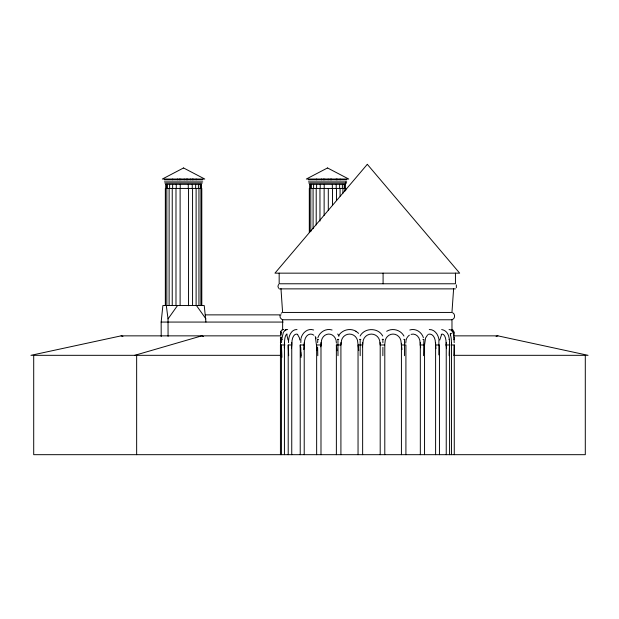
<?xml version="1.0" encoding="UTF-8"?>
<svg xmlns="http://www.w3.org/2000/svg" width="619" height="619" viewBox="0 0 619 619"><rect width="100%" height="100%" fill="white"/><g stroke="black" fill="none" stroke-linecap="round" stroke-linejoin="round"><path stroke-width="0.93" d="M359.546 339.328L360.173 339.491L360.181 355.701M382.913 347.282L382.852 355.701M337.463 339.328L337.966 339.491L337.989 355.701M280.43 337.154L280.639 355.701M404.47 355.701L404.493 339.491L404.95 339.328M317.671 342.678L317.764 339.491L317.323 339.235M423.551 355.701L423.876 339.328M284.314 347.739L284.616 340.349A8.465 2.592 -90 0 1 287.115 334.067M300.811 342.678L300.935 339.491A2.298 0.402 11.2 0 1 300.772 339.328M288.477 342.678L288.632 339.491A2.298 0.503 8.3 0 1 288.655 339.328M438.84 354.904L438.91 339.452A2.298 0.441 -10.2 0 0 438.948 339.328M281.521 342.678L281.699 339.452A2.298 0.565 4.7 0 1 281.908 339.328M280.407 342.678L280.631 339.452M449.177 355.701C448.767 347.716 452.744 331.652 441.687 329.548M454.021 354.904L454.269 344.976L450.926 344.976M280.515 334.925C280.392 332.852 280.763 328.929 283.781 329.548M291.487 348.659L292.075 340.349A8.465 4.588 -90 0 1 297.7 334.361M453.619 288.686L451.955 312.44L282.597 312.44L280.98 288.686M424.549 454.679L424.549 344.976L425.586 337.966L427.605 334.941M303.774 349.573L304.672 340.349A8.465 6.275 -90 0 1 313.864 335.204M279.966 315.288L280.221 317.686L281.846 319.45M405.747 343.127L406.056 340.349M320.774 346.818L321.532 340.349A8.465 7.529 -90 0 1 328.48 334.074A8.465 7.529 -90 0 1 335.885 339.645M280.624 333.215L280.686 332.697M280.747 332.14L280.825 331.56M453.472 333.215L453.402 333.726L453.595 332.14L453.425 332.921M384.685 344.976L385.266 340.349A8.465 8.062 90 0 1 393.05 334.067A8.465 8.062 90 0 1 400.841 340.349L402.002 349.573M281.645 339.599L283.394 332.217L285.521 329.989M362.401 346.818L363.252 340.349A8.465 8.457 90 0 1 379.586 340.349L380.198 344.976L384.794 344.976L384.794 454.679M439.745 340.048L441.579 334.624M450.284 335.343L450.725 333.726L450.214 333.989M300.996 338.585C302.026 332.968 307.736 327.853 313.616 329.989M317.887 337.695C319.628 331.946 326.221 328.062 332.07 329.989M456.342 287.734L456.342 284.91M278.519 284.485L277.954 286.326L278.519 288.16M168.066 336.318L168.035 318.901L177.521 305.538M338.384 336.047C341.727 329.989 350.052 327.606 355.979 331.289M360.119 336.001C364.684 327.497 378.155 327.497 382.72 336.001M281.181 313.222L281.846 312.75M452.682 319.45C455.259 318.143 455.259 314.057 452.682 312.75M281.684 339.491L281.753 339.452A2.298 0.596 -0.7 0 1 282.14 339.328M327.497 167.966L306.328 179.03L348.714 179.03L327.552 167.966M386.689 331.289C392.508 327.621 400.764 329.989 403.944 336.047M286.017 329.78L287.68 329.548M285.011 330.213L286.551 329.548M288.733 339.452C288.965 335.359 291.828 329.169 297.012 329.548M134.741 355.321L201.755 335.854L203.558 336.55M383.455 339.328L382.155 339.328M317.764 339.491L317.918 339.452A2.298 0.402 -11.2 0 1 318.506 339.328M496.067 336.334L497.931 335.854L588.05 355.321L453.704 355.321M360.173 339.491L360.862 339.328M409.786 329.989C415.511 328.031 421.794 332.101 423.381 337.695M337.966 339.491L338.709 339.328M280.864 335.854L121.092 335.854L30.95 355.321L280.693 355.321M429.261 329.548C434.236 329.231 437.919 334.082 438.739 338.585M449.054 329.548C453.897 329.424 453.688 336.295 454.122 339.599M164.368 179.82L202.738 179.82M308.332 179.82L346.71 179.82M164.368 181.901L202.738 181.901M308.332 181.901L346.71 181.901M164.94 183.201L202.165 183.201M308.904 183.201L346.137 183.201M165.513 184.346L201.593 184.346M309.477 184.346L345.564 184.346M279.169 288.872L455.445 288.872M205.4 314.87L281.049 314.87M282.597 319.768L451.932 319.768M205.941 322.066L204.224 305.538L162.882 305.538L161.164 322.066L283.084 322.066M453.758 335.854L497.931 335.854M284.972 344.976L280.43 344.976L280.43 454.679M288.206 454.679L288.206 344.976L291.75 344.976M300.223 454.679L300.223 344.976L304.563 344.976M321.191 344.976L316.649 344.976L316.649 454.679M336.372 454.679L336.372 344.976L340.961 344.976L341.51 340.349A8.465 8.279 -90 0 1 357.503 340.349L358.757 350.493M362.641 344.976L358.045 344.976L358.045 454.679M401.313 344.976L405.909 344.976L405.909 454.679M420.061 344.976L424.549 344.976M435.606 344.976L439.444 344.976L439.444 454.679M445.742 344.976L449.587 344.976L449.587 454.679M451.437 329.47L453.062 330.144L453.866 332.14M403.75 339.328L404.493 339.491M423.597 339.491L423.442 339.452A2.298 0.441 10.2 0 0 422.862 339.328M121.092 335.854L122.941 336.372M449.146 339.452L449.255 339.452A2.298 0.526 -7 0 0 449.139 339.328M358.61 333.355L355.894 331.219M196.471 305.538L205.941 318.901M297.615 334.624L299.348 337.726L299.867 340.048M337.703 334.028L339.08 336.047M281.196 332.921L281.026 332.14L281.258 334.925M286.69 334.206L288.005 339.908M315.504 337.966L317.191 350.571M166.318 305.538L168.035 318.901M453.928 332.697L454.106 334.925M453.797 331.56L453.99 333.215M336.078 340.349L336.403 343.127M336.372 344.976L337.046 350.725M420.626 347.739L419.806 340.349A8.465 7.119 90 0 0 411.093 334.361M281.931 357.325L281.428 344.976L281.428 454.679M435.931 348.659L435.196 340.349A8.465 5.687 -90 0 0 428.232 334.361M300.726 352.126L301.128 357.325M300.223 344.976L300.54 349.449M446.461 348.659L445.959 340.349A8.465 3.869 90 0 0 441.215 334.361M454.044 339.491L454.207 342.678M288.206 344.976L288.686 355.701M300.981 355.701L300.749 347.282M317.802 355.701L317.624 347.282M451.491 344.976L451.359 340.349A8.465 1.787 -90 0 0 450.524 335.204M454.184 337.154L454.238 339.754M281.343 337.154L281.397 339.754M288.408 347.282L288.477 351.724M382.867 339.491L382.898 342.678M161.164 322.066L161.195 336.481M585.295 355.321L585.295 454.679L33.705 454.679L33.705 355.321M455.445 273.157L455.445 283.773L279.169 283.773L279.169 273.157M454.269 344.976L454.269 454.679M451.978 319.45L451.978 330.995M451.491 342.539L451.491 454.679M446.237 342.539L446.237 454.679M435.606 342.539L435.606 454.679M420.324 342.539L420.324 454.679M401.421 343.352L401.421 454.679M383.091 273.157L383.091 283.773M380.198 342.539L380.198 454.679M362.641 342.539L362.641 454.679M345.897 181.901L345.897 183.201M345.742 190.358L345.742 188.439L309.307 188.439L309.307 232.597M345.093 184.346L345.093 188.439M344.891 184.346L344.845 191.325M344.226 184.346L344.226 188.439M342.918 188.439L342.918 193.244M342.369 184.346L342.369 188.439M340.914 342.539L340.914 454.679M340.125 179.03L340.125 179.82M340.079 188.439L340.079 196.122M339.63 184.346L339.63 188.439M337.069 179.03L337.069 179.82M336.535 188.439L336.535 199.96M336.187 179.03L336.187 179.82M336.21 184.346L336.21 188.439M332.511 188.439L332.511 204.781M332.333 184.346L332.333 188.439M331.459 179.03L331.459 179.82M330.252 179.03L330.252 179.82M328.302 188.439L328.302 210.514M328.147 179.03L328.147 179.82M324.797 179.03L324.797 179.82M324.209 184.346L324.209 188.439M324.132 188.439L324.132 215.319M323.582 179.03L323.582 179.82M321.625 179.03L321.625 179.82M320.99 342.539L320.99 454.679M320.232 184.346L320.232 188.439M319.961 188.439L319.961 221.076M316.68 179.03L316.68 179.82M316.611 184.346L316.611 188.439M316.208 188.439L316.208 224.914M313.601 184.346L313.601 188.439M313.082 188.439L313.082 228.751M311.396 184.346L311.396 188.439M310.8 188.439L310.8 231.638M310.15 184.346L310.15 188.439M309.957 184.346L309.957 188.439M309.508 188.439L309.508 232.597M304.215 342.539L304.215 454.679M291.75 342.539L291.75 454.679M284.431 342.539L284.431 454.679M282.643 319.45L282.643 330.035M201.771 305.538L201.771 188.439L165.335 188.439L165.335 305.538M201.562 188.439L201.562 305.538M201.121 184.346L201.121 188.439M200.927 184.346L200.873 305.538M200.262 184.346L200.262 188.439M198.947 188.439L198.947 305.538M198.397 184.346L198.397 188.439M196.153 179.03L196.153 179.82M196.115 188.439L196.115 305.538M195.666 184.346L195.666 188.439M193.097 179.03L193.097 179.82M192.563 188.439L192.563 305.538M192.246 184.346L192.246 188.439M192.215 179.03L192.215 179.82M190.536 179.03L190.536 179.82M188.547 188.439L188.547 305.724M188.277 184.346L188.277 188.439M187.487 179.03L187.487 179.82M186.28 179.03L186.28 179.82M184.176 179.03L184.176 179.82M180.825 179.03L180.825 179.82M180.237 184.346L180.237 188.439M180.114 188.439L180.114 305.538M179.618 179.03L179.618 179.82M177.661 179.03L177.661 179.82M176.26 184.346L176.26 188.439M175.989 188.439L175.989 305.538M172.716 179.03L172.716 179.82M172.639 184.346L172.639 188.439M172.237 188.439L172.237 305.538M169.629 184.346L169.629 188.439M169.119 188.439L169.119 305.538M167.424 184.346L167.424 188.439M166.828 188.439L166.828 305.538M166.186 184.346L166.186 188.439M165.985 184.346L165.985 188.439M165.544 188.439L165.544 305.538M136.652 355.321L136.652 454.679M315.164 336.55A8.465 6.275 -90 0 1 316.162 338.307M406.242 339.645A8.465 7.119 90 0 1 406.768 338.307M407.101 337.68A8.465 7.119 90 0 1 407.898 336.55M408.354 336.055A8.465 7.119 90 0 1 409.376 335.204M450.725 333.726L450.562 334.206L451.05 333.246L450.276 334.059L450.756 333.765M367.307 164.321L274.952 273.157L459.669 273.157L367.307 164.321M183.526 167.966L162.364 179.03L204.75 179.03L183.58 167.966"/></g></svg>
